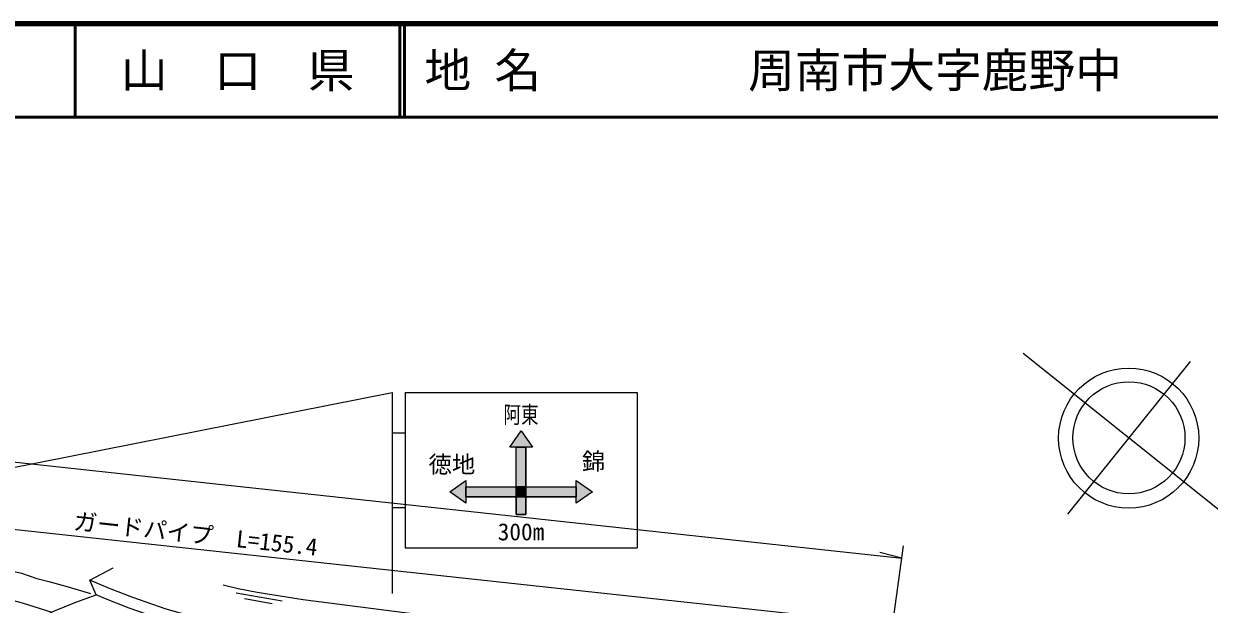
# Model space of a CAD drawing. Units: millimetres at full size, sheet at 1:1000; details may follow other scales. Extents: x 40000 to 680000, y 20000 to 380000.
# Drawn here: x 327478 to 454389, y 317810 to 380000 of the extents above; entities that cross this region are included whole.
import ezdxf
from ezdxf.enums import TextEntityAlignment as Align

# ---------------------------------------------------------------- set-up
doc = ezdxf.new("R2010")
doc.units = ezdxf.units.MM
doc.header["$LTSCALE"] = 1000
for name, color, linetype, lineweight in [('M-BGD', 7, 'Continuous', 25), ('M-BMK-SRVR', 3, 'Continuous', 25), ('M-STR-HTXT', 7, 'Continuous', 13), ('M-STR-STRC', 7, 'Continuous', 25), ('M-TTL', 2, 'Continuous', 140), ('M-TTL-LINE', 7, 'Continuous', 50)]:
    doc.layers.add(name, color=color, linetype=linetype, lineweight=lineweight)
doc.layers.add('M-TTL-TXT', color=7, linetype='Continuous')
doc.styles.add('ＭＳ ゴシック', font='')
doc.styles.get('ＭＳ ゴシック').set_extended_font_data('MS Gothic')

msp = doc.modelspace()

# ---------------------------------------------------------------- hatches: boundary and pattern name
at = {"layer": 'M-STR-STRC'}
for points in [[(380716, 336394), (379501, 334658), (380195, 334658), (381237, 334658), (381932, 334658)], [(380195, 335758), (380195, 330376), (381237, 330376), (381237, 335758)], [(374813, 330376), (374813, 331070), (373077, 329855), (374813, 328640), (374813, 329334)], [(380195, 329334), (380195, 330376), (374813, 330376), (374813, 329334)], [(381237, 330376), (380195, 330376), (380195, 329334), (381237, 329334)], [(386619, 330376), (381237, 330376), (381237, 329334), (386619, 329334)], [(388355, 329855), (386619, 331070), (386619, 330376), (386619, 329334), (386619, 328640)], [(380195, 327435), (381237, 327435), (381237, 329334), (380195, 329334)]]:
    msp.add_hatch(color=256, dxfattribs=at).paths.add_polyline_path(points)

# ---------------------------------------------------------------- linework, layer by layer
at = {"layer": 'M-BGD'}
for p, q in [((355136, 318138), (350213, 319014)), ((354072, 317870), (351119, 318396))]:
    msp.add_line(p, q, dxfattribs=at)
for points in [[(300386, 324161), (302307, 323808), (304591, 323297), (307341, 322593), (310568, 321821), (314012, 321035), (316980, 320378), (319822, 319670), (322559, 319076), (325448, 318450), (327297, 317955), (330480, 316978)], [(305947, 303584), (317403, 304479), (318489, 305445), (319507, 306283), (320416, 307051), (321629, 307918), (322432, 308516), (323840, 309483), (323082, 311013), (325044, 312241), (327011, 313284), (329274, 314367), (328454, 315977), (330773, 317122), (333041, 318034), (335245, 318811), (334550, 320409), (337069, 321705)], [(319962, 322342), (323228, 321917), (325508, 321529), (327258, 321140), (328866, 320575), (330156, 320239), (332241, 319692), (334627, 318950)], [(400440, 308892), (393194, 309805), (388564, 310297), (379416, 311481), (362325, 313636), (355269, 314631), (348288, 315879), (345146, 316623), (342727, 317300), (339168, 318524), (336674, 319506), (334550, 320409)], [(396171, 313366), (379835, 315388), (367408, 316996), (357383, 318295), (352459, 319065), (350420, 319468), (348832, 319863)], [(399499, 307790), (393055, 308614), (388424, 309107), (379264, 310291), (362166, 312447), (355080, 313447), (348045, 314704), (344846, 315462), (342370, 316155), (338753, 317399), (336220, 318397), (335245, 318811)]]:
    msp.add_lwpolyline(points, dxfattribs=at)
at = {"layer": 'M-BMK-SRVR'}
for p, q in [((434474, 344712), (460246, 324053)), ((452355, 343835), (439221, 327450))]:
    msp.add_line(p, q, dxfattribs=at)
for centre, radius in [((445761, 335609), 7500), ((445788, 335642), 6000)]:
    msp.add_circle(centre, radius, dxfattribs=at)
at = {"layer": 'M-STR-HTXT'}
for p, q in [((269568, 339230), (421486, 322767)), ((263894, 332634), (419586, 315757)), ((416449, 286439), (421664, 324056)), ((421486, 322767), (419106, 323369))]:
    msp.add_line(p, q, dxfattribs=at)
at = {"layer": 'M-STR-STRC'}
for p, q in [((366911, 340511), (366911, 318983)), ((368300, 340511), (393133, 340511)), ((368300, 340511), (368300, 323844)), ((393133, 340511), (393133, 323844)), ((379501, 334658), (380716, 336394)), ((380716, 336394), (381932, 334658)), ((366911, 336171), (368300, 336171)), ((381932, 334658), (379501, 334658)), ((380195, 327435), (380195, 334658)), ((381237, 327435), (381237, 334658)), ((373077, 329855), (374813, 331070)), ((374813, 331070), (374813, 328640)), ((374813, 330376), (386619, 330376)), ((386619, 331070), (388355, 329855)), ((386619, 328640), (386619, 331070)), ((374813, 328640), (373077, 329855)), ((374813, 329334), (386619, 329334)), ((380195, 329334), (380195, 327435)), ((381237, 329334), (381237, 327435)), ((388355, 329855), (386619, 328640)), ((366911, 328184), (368300, 328184)), ((380195, 327435), (381237, 327435)), ((368300, 323844), (393133, 323844))]:
    msp.add_line(p, q, dxfattribs=at)
msp.add_lwpolyline([(312238, 296818), (315336, 330282), (366911, 340511)], dxfattribs=at)
for points in [[(380195, 334658), (379501, 334658), (380716, 336394), (381932, 334658)], [(380195, 334658), (379501, 334658), (380716, 336394), (381932, 334658)], [(380195, 334658), (379501, 334658), (380716, 336394), (381932, 334658)], [(380195, 327435), (380195, 334658), (381237, 334658), (381237, 327435)], [(380195, 327435), (380195, 334658), (381237, 334658), (381237, 327435)], [(380195, 330376), (380195, 334658), (381237, 334658), (381237, 330376)], [(373077, 329855), (374813, 331070), (374813, 328640)], [(374813, 331070), (374813, 328640), (373077, 329855)], [(373077, 329855), (374813, 331070), (374813, 328640)], [(374813, 330376), (386619, 330376), (386619, 329334), (374813, 329334)], [(374813, 330376), (380195, 330376), (380195, 329334), (374813, 329334)], [(374813, 330376), (386619, 330376), (386619, 329334), (374813, 329334)], [(380195, 330376), (381237, 330376), (381237, 329334), (380195, 329334)], [(381237, 330376), (386619, 330376), (386619, 329334), (381237, 329334)], [(386619, 330376), (386619, 331070), (388355, 329855), (386619, 328640)], [(386619, 330376), (386619, 331070), (388355, 329855), (386619, 328640)], [(386619, 330376), (386619, 331070), (388355, 329855), (386619, 328640)], [(380195, 329334), (381237, 329334), (381237, 327435), (380195, 327435)], [(380195, 329334), (381237, 329334), (381237, 327435), (380195, 327435)], [(380195, 329334), (381237, 329334), (381237, 327435), (380195, 327435)]]:
    msp.add_lwpolyline(points, close=True, dxfattribs=at)
at = {"layer": 'M-TTL'}
msp.add_line((680000, 380000), (40000, 380000), dxfattribs=at)
at = {"layer": 'M-TTL-LINE'}
for p, q in [((333000, 380000), (333000, 370000)), ((367750, 380000), (367750, 370000)), ((368250, 380000), (368250, 370000)), ((40000, 370000), (680000, 370000))]:
    msp.add_line(p, q, dxfattribs=at)

# ---------------------------------------------------------------- texts
at = {"layer": 'M-STR-HTXT', "style": 'ＭＳ ゴシック'}
msp.add_text('ガードパイプ\u3000L=155.4', height=1833, rotation=353.813, dxfattribs=at).set_placement((345728, 323875), align=Align.BOTTOM_CENTER)
at = {"layer": 'M-STR-STRC', "style": 'ＭＳ ゴシック', "width": 0.75}
msp.add_text('阿東', height=1833, dxfattribs=at).set_placement((380716, 336660), align=Align.BOTTOM_CENTER)
at = {"layer": 'M-STR-STRC', "style": 'ＭＳ ゴシック'}
for s, p in [('徳地', (370813, 331336)), ('300m', (378216, 324110))]:
    msp.add_text(s, height=1833, dxfattribs=at).set_placement(p, align=Align.BOTTOM_LEFT)
msp.add_text('錦', height=1833, dxfattribs=at).set_placement((388470, 331649), align=Align.BOTTOM_CENTER)
at = {"layer": 'M-TTL-TXT', "style": 'ＭＳ ゴシック'}
msp.add_text('山\u3000口\u3000県', height=3666, dxfattribs=at).set_placement((350375, 375000), align=Align.MIDDLE_CENTER)
for s, p in [('地 名', (370380, 375000)), ('周南市大字鹿野中', (405024, 375000))]:
    msp.add_text(s, height=3666, dxfattribs=at).set_placement(p, align=Align.MIDDLE_LEFT)

doc.saveas('drawing.dxf')
